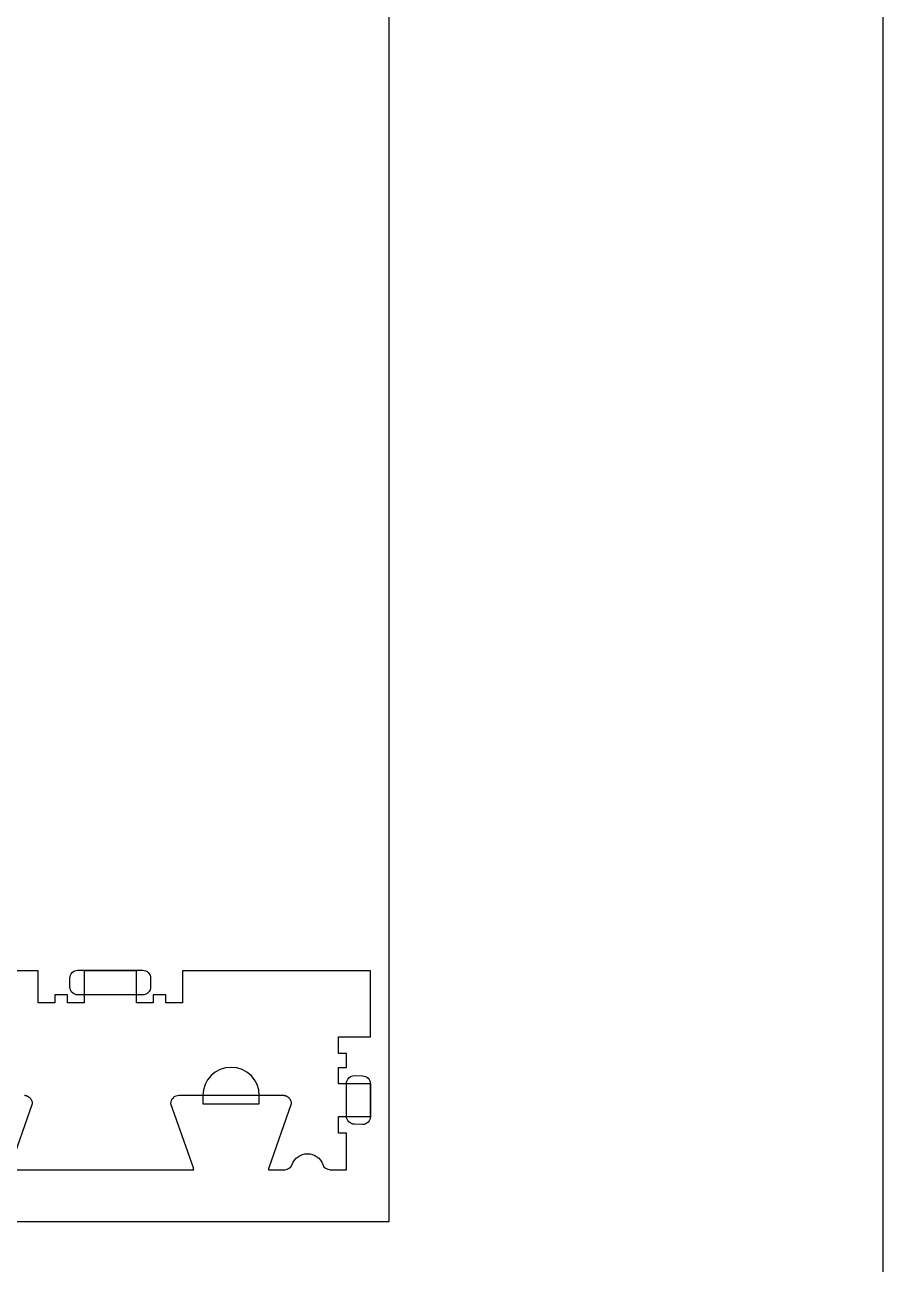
# Model space of a CAD drawing. Extents: x 0 to 4485, y 0 to 8771.
# Drawn here: x 2538 to 3183, y 3731 to 4663 of the extents above; entities that cross this region are included whole.
import ezdxf

# ---------------------------------------------------------------- set-up
doc = ezdxf.new("R2010")
doc.units = 0
for name, color, linetype in [('0_SHEET_SPRUCEPLY_2440X122', 1, 'CONTINUOUS'), ('4_ANYTOOL_CUTTHROUGH_OUTSI', 5, 'CONTINUOUS'), ('5_ANYTOOL_HALF_MILL_9MM_IN', 3, 'CONTINUOUS'), ('DONOTCUT', 7, 'CONTINUOUS')]:
    doc.layers.add(name, color=color, linetype=linetype)

msp = doc.modelspace()

# ---------------------------------------------------------------- linework, layer by layer
at = {"layer": '0_SHEET_SPRUCEPLY_2440X122'}
msp.add_lwpolyline([(371.7, 4982.59), (371.7, 3762.59), (2811.7, 3762.59), (2811.7, 4982.59)], close=True, dxfattribs=at)
at = {"layer": '4_ANYTOOL_CUTTHROUGH_OUTSI', "color": 5}
for points in [[(2525.96, 3801.64), (2664.65, 3801.64, 0.061485), (2664.42, 3803.02), (2647.52, 3851.3), (2647.51, 3851.34), (2647.51, 3851.39), (2647.51, 3851.39, -0.414214), (2653.76, 3857.64), (2731.76, 3857.64), (2731.91, 3857.63), (2732.06, 3857.63), (2732.21, 3857.62), (2732.36, 3857.61), (2732.51, 3857.59), (2732.66, 3857.57), (2732.82, 3857.55), (2732.97, 3857.52), (2733.12, 3857.49), (2733.27, 3857.45), (2733.42, 3857.41), (2733.57, 3857.37), (2733.71, 3857.32), (2733.86, 3857.27), (2734.01, 3857.22), (2734.15, 3857.16), (2734.29, 3857.1), (2734.43, 3857.03), (2734.57, 3856.97), (2734.71, 3856.89), (2734.85, 3856.82), (2734.98, 3856.74), (2735.11, 3856.66), (2735.24, 3856.58), (2735.37, 3856.49), (2735.49, 3856.4), (2735.61, 3856.31), (2735.73, 3856.21), (2735.85, 3856.11), (2735.96, 3856.01), (2736.07, 3855.91), (2736.18, 3855.8, -0.198912), (2738.01, 3851.39), (2738.01, 3851.34), (2738, 3851.3), (2721.1, 3803.02), (2721.1, 3803.02, 0.061485), (2720.86, 3801.64), (2733.26, 3801.64, 0.317837), (2738.68, 3805.47, -0.707107), (2761.78, 3805.47, 0.317837), (2767.2, 3801.64), (2779.61, 3801.64), (2779.61, 3829.14), (2773.61, 3829.14), (2773.61, 3841.64), (2797.61, 3841.64), (2797.61, 3866.14), (2773.61, 3866.14), (2773.61, 3878.39), (2773.61, 3878.64), (2779.61, 3878.64), (2779.61, 3889.14), (2773.61, 3889.14), (2773.61, 3901.64), (2797.61, 3901.64), (2797.61, 3951.14), (2656.11, 3951.14), (2656.11, 3927.14), (2643.61, 3927.14), (2643.61, 3933.14), (2634.11, 3933.14), (2634.11, 3927.14), (2621.61, 3927.14), (2621.61, 3951.14), (2582.11, 3951.14), (2582.11, 3927.14), (2569.61, 3927.14), (2569.61, 3933.14), (2560.11, 3933.14), (2560.11, 3927.14), (2547.61, 3927.14), (2547.61, 3951.14), (2448.11, 3951.14)], [(2537.46, 3857.61), (2537.61, 3857.59), (2537.76, 3857.57), (2537.92, 3857.55), (2538.07, 3857.52), (2538.22, 3857.49), (2538.37, 3857.45), (2538.52, 3857.41), (2538.67, 3857.37), (2538.81, 3857.32), (2538.96, 3857.27), (2539.11, 3857.22), (2539.25, 3857.16), (2539.39, 3857.1), (2539.53, 3857.03), (2539.67, 3856.97), (2539.81, 3856.89), (2539.95, 3856.82), (2540.08, 3856.74), (2540.21, 3856.66), (2540.34, 3856.58), (2540.47, 3856.49), (2540.59, 3856.4), (2540.71, 3856.31), (2540.83, 3856.21), (2540.95, 3856.11), (2541.06, 3856.01), (2541.17, 3855.91), (2541.28, 3855.8, -0.198912), (2543.11, 3851.39), (2543.11, 3851.34), (2543.1, 3851.3), (2526.2, 3803.02)]]:
    msp.add_lwpolyline(points, format="xyb", dxfattribs=at)
at = {"layer": '5_ANYTOOL_HALF_MILL_9MM_IN'}
for points in [[(2577.48, 3933.14, -0.414214), (2571.48, 3939.14), (2571.48, 3945.64, -0.414214), (2577.48, 3951.64), (2626.23, 3951.64, -0.414214), (2632.23, 3945.64), (2632.23, 3939.14, -0.414214), (2626.23, 3933.14)], [(2714.01, 3857.39, 1), (2671.51, 3857.39), (2671.51, 3857.14), (2671.51, 3851.14), (2714.01, 3851.14), (2714.01, 3857.14), (2714.01, 3857.39)], [(2785.61, 3835.89, -0.414214), (2779.61, 3841.89), (2779.61, 3866.39, -0.414214), (2785.61, 3872.39), (2791.61, 3872.14, -0.414214), (2797.61, 3866.14), (2797.61, 3841.64, -0.414214), (2791.61, 3835.64)]]:
    msp.add_lwpolyline(points, format="xyb", close=True, dxfattribs=at)
at = {"layer": 'DONOTCUT'}
msp.add_lwpolyline([(0, 0), (3183.41, 0), (3183.41, 5593.43), (0, 5593.43)], close=True, dxfattribs=at)

doc.saveas('drawing.dxf')
